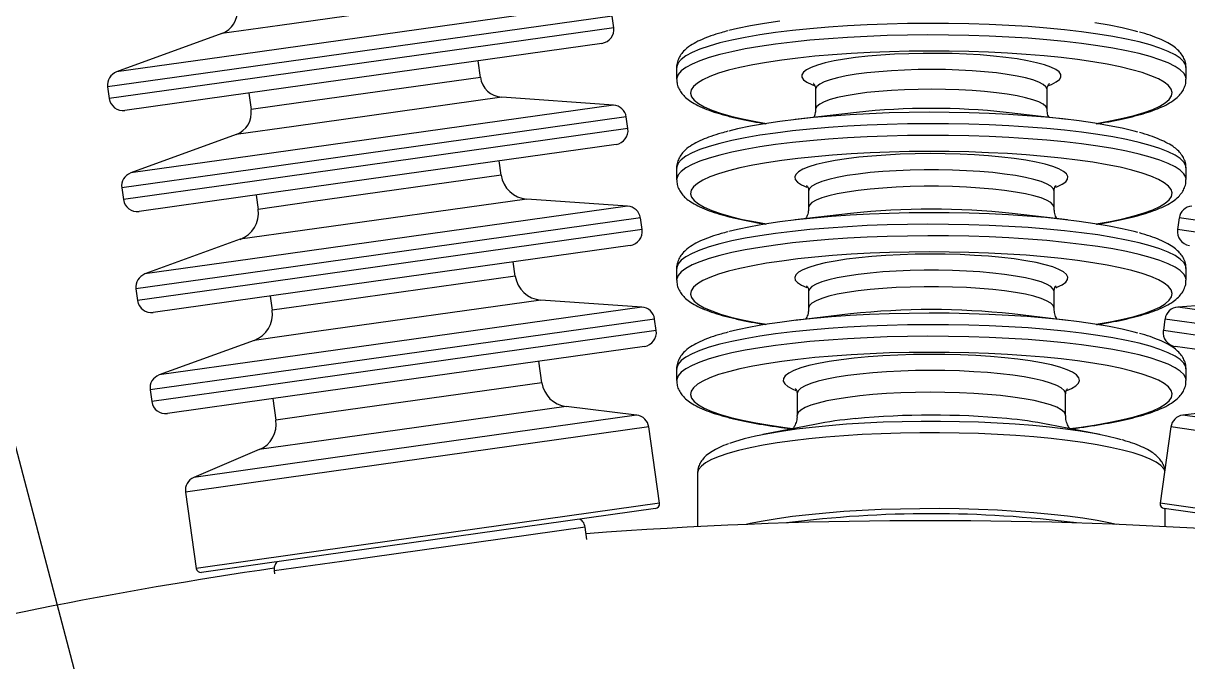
# Model space of a CAD drawing. Header units: millimetres. Extents: x 0 to 6631, y 0 to 4689.
# Drawn here: x 1209.8 to 1460.6, y 3558.3 to 3695.7 of the extents above; entities that cross this region are included whole.
import ezdxf

# ---------------------------------------------------------------- set-up
doc = ezdxf.new("R2010")
doc.units = ezdxf.units.MM
doc.header["$LTSCALE"] = 13
doc.linetypes.add('CENTERX2', pattern=[101.6, 63.5, -12.7, 12.7, -12.7])
for name, color, linetype in [('中心线', 1, 'CENTERX2'), ('几何体', 7, 'Continuous'), ('注释', 2, 'Continuous')]:
    doc.layers.add(name, color=color, linetype=linetype)
doc.styles.get("Standard").update_dxf_attribs({"font": 'gbenor.shx', "bigfont": 'gbcbig.shx'})
doc.dimstyles.new('SLDDIMSTYLE2', dxfattribs={"dimtxt": 0.18, "dimasz": 40.8, "dimexe": 0, "dimexo": 0.0625, "dimgap": 0, "dimtad": 0, "dimtih": 1, "dimtoh": 1, "dimdec": 0, "dimrnd": 1e-09, "dimzin": 0, "dimdsep": 46, "dimtxsty": 'Standard', "dimsah": 1, "dimcen": 0.09, "dimadec": 0, "dimazin": 0, "dimtfac": 40.8, "dimtdec": 0, "dimtofl": 0, "dimtmove": 0, "dimatfit": 3, "dimfxl": 1, "dimfrac": 2, "dimtolj": 1, "dimtzin": 0, "dimarcsym": 0})

msp = doc.modelspace()

# ---------------------------------------------------------------- linework, layer by layer
at = {"layer": '中心线'}
msp.add_line((1405.35, 2595.19), (1405.35, 3561.93), dxfattribs=at)
at = {"layer": '几何体'}
for p, q in [((1333.83, 3699.85), (1252.5, 3688.42)), ((1309.76, 3701.53), (1265, 3695.24)), ((1336.59, 3697.28), (1251.58, 3685.33)), ((1336.94, 3694.77), (1336.59, 3697.28)), ((1336.94, 3694.77), (1251.93, 3682.83)), ((1265, 3695.24), (1252.54, 3693.49)), ((1252.54, 3693.49), (1229.86, 3685.24)), ((1334.39, 3691.39), (1254.02, 3680.1)), ((1252.5, 3688.42), (1229.86, 3685.24)), ((1308.22, 3684.08), (1307.72, 3687.64)), ((1251.58, 3685.33), (1227.92, 3682.01)), ((1350.49, 3686.17), (1350.49, 3683.68)), ((1460.22, 3683.68), (1460.22, 3686.17)), ((1227.92, 3682.01), (1228.28, 3679.5)), ((1251.93, 3682.83), (1228.28, 3679.5)), ((1308.22, 3684.08), (1269.58, 3678.65)), ((1254.02, 3680.1), (1231.66, 3676.95)), ((1258.33, 3680.7), (1258.83, 3677.14)), ((1312.81, 3679.8), (1268.05, 3673.51)), ((1336.89, 3678.12), (1312.81, 3679.8)), ((1380.42, 3681.45), (1380.42, 3677.19)), ((1430.29, 3677.19), (1430.29, 3681.45)), ((1336.89, 3678.12), (1255.55, 3666.69)), ((1269.58, 3678.65), (1258.83, 3677.14)), ((1339.64, 3675.55), (1254.64, 3663.6)), ((1339.99, 3673.04), (1339.64, 3675.55)), ((1389.22, 3676.55), (1376.04, 3675)), ((1434.67, 3675), (1421.49, 3676.55)), ((1339.99, 3673.04), (1254.99, 3661.09)), ((1268.05, 3673.51), (1255.6, 3671.76)), ((1255.6, 3671.76), (1232.92, 3663.5)), ((1337.45, 3669.66), (1257.08, 3658.37)), ((1255.55, 3666.69), (1232.92, 3663.5)), ((1312.69, 3663.04), (1312.26, 3666.12)), ((1350.49, 3664.56), (1350.49, 3662.07)), ((1460.22, 3662.07), (1460.22, 3664.56)), ((1254.64, 3663.6), (1230.98, 3660.28)), ((1312.69, 3663.04), (1271.73, 3657.29)), ((1230.98, 3660.28), (1231.33, 3657.77)), ((1254.99, 3661.09), (1231.33, 3657.77)), ((1378.92, 3659.6), (1378.92, 3656.06)), ((1431.79, 3656.06), (1431.79, 3659.6)), ((1257.08, 3658.37), (1234.71, 3655.22)), ((1259.9, 3658.76), (1260.33, 3655.68)), ((1271.73, 3657.29), (1260.33, 3655.68)), ((1318.2, 3657.9), (1269.9, 3651.12)), ((1339.94, 3656.38), (1318.2, 3657.9)), ((1339.94, 3656.38), (1258.61, 3644.95)), ((1387.94, 3654.78), (1376.04, 3653.39)), ((1434.67, 3653.39), (1422.76, 3654.78)), ((1342.69, 3653.82), (1257.69, 3641.87)), ((1343.05, 3651.31), (1342.69, 3653.82)), ((1458.73, 3653.82), (1458.37, 3651.31)), ((1567.39, 3638.54), (1458.73, 3653.82)), ((1256.45, 3649.23), (1235.97, 3641.77)), ((1269.9, 3651.12), (1256.45, 3649.23)), ((1343.05, 3651.31), (1258.04, 3639.36)), ((1567.04, 3636.04), (1458.37, 3651.31)), ((1340.5, 3647.93), (1260.13, 3636.63)), ((1258.61, 3644.95), (1235.97, 3641.77)), ((1315.74, 3641.31), (1315.31, 3644.39)), ((1257.69, 3641.87), (1234.03, 3638.54)), ((1350.49, 3642.95), (1350.49, 3640.45)), ((1460.22, 3640.45), (1460.22, 3642.95)), ((1258.04, 3639.36), (1234.39, 3636.04)), ((1315.74, 3641.31), (1274.79, 3635.55)), ((1234.03, 3638.54), (1234.39, 3636.04)), ((1262.96, 3637.03), (1263.39, 3633.95)), ((1378.92, 3637.99), (1378.92, 3634.45)), ((1431.79, 3634.45), (1431.79, 3637.99)), ((1260.13, 3636.63), (1237.77, 3633.49)), ((1342.99, 3634.65), (1261.66, 3623.22)), ((1274.79, 3635.55), (1263.39, 3633.95)), ((1321.25, 3636.17), (1272.95, 3629.38)), ((1342.99, 3634.65), (1321.25, 3636.17)), ((1480.17, 3636.17), (1458.43, 3634.65)), ((1562.39, 3620.04), (1458.43, 3634.65)), ((1345.75, 3632.08), (1260.74, 3620.14)), ((1346.1, 3629.58), (1345.75, 3632.08)), ((1387.94, 3633.17), (1376.04, 3631.78)), ((1434.67, 3631.78), (1422.76, 3633.17)), ((1455.67, 3632.08), (1455.32, 3629.58)), ((1564.33, 3616.81), (1455.67, 3632.08)), ((1272.95, 3629.38), (1259.51, 3627.49)), ((1346.1, 3629.58), (1261.1, 3617.63)), ((1563.98, 3614.3), (1455.32, 3629.58)), ((1259.51, 3627.49), (1239.03, 3620.04)), ((1343.55, 3626.2), (1263.19, 3614.9)), ((1560.6, 3611.76), (1457.87, 3626.2)), ((1261.66, 3623.22), (1239.03, 3620.04)), ((1321.48, 3618.38), (1320.83, 3623)), ((1260.74, 3620.14), (1237.09, 3616.81)), ((1350.49, 3621.34), (1350.49, 3618.84)), ((1460.22, 3618.84), (1460.22, 3621.34)), ((1237.09, 3616.81), (1237.44, 3614.3)), ((1261.1, 3617.63), (1237.44, 3614.3)), ((1321.48, 3618.38), (1276.66, 3612.08)), ((1263.19, 3614.9), (1240.82, 3611.76)), ((1263.54, 3614.95), (1264.19, 3610.33)), ((1376.43, 3615.99), (1376.43, 3611.29)), ((1434.28, 3611.29), (1434.28, 3615.99)), ((1276.66, 3612.08), (1264.19, 3610.33)), ((1326.68, 3613.27), (1274.99, 3606)), ((1341.88, 3611.4), (1326.68, 3613.27)), ((1474.74, 3613.27), (1459.54, 3611.4)), ((1341.88, 3611.4), (1267.27, 3600.92)), ((1380.23, 3609.41), (1369.09, 3607.2)), ((1441.62, 3607.2), (1430.48, 3609.41)), ((1554.92, 3598), (1459.54, 3611.4)), ((1344.48, 3608.85), (1266.43, 3597.88)), ((1346.79, 3592.44), (1344.48, 3608.85)), ((1456.94, 3608.85), (1454.63, 3592.44)), ((1556.71, 3594.83), (1456.94, 3608.85)), ((1274.99, 3606), (1260.6, 3603.98)), ((1260.6, 3603.98), (1246.5, 3598)), ((1267.27, 3600.92), (1246.5, 3598)), ((1266.43, 3597.88), (1244.71, 3594.83)), ((1354.98, 3598.85), (1354.98, 3587.4)), ((1244.71, 3594.83), (1247.02, 3578.42)), ((1346.79, 3592.44), (1268.74, 3581.47)), ((1554.41, 3578.42), (1454.63, 3592.44)), ((1345.94, 3591.32), (1269.43, 3580.56)), ((1553.28, 3577.57), (1455.48, 3591.32)), ((1455.73, 3587.4), (1455.73, 3591.28)), ((1330.8, 3587.29), (1278.39, 3579.93)), ((1331.17, 3584.63), (1330.8, 3587.29)), ((1268.74, 3581.47), (1247.02, 3578.42)), ((1269.43, 3580.56), (1248.14, 3577.57)), ((1278.39, 3579.93), (1263.8, 3577.88)), ((1263.8, 3577.88), (1263.9, 3577.22))]:
    msp.add_line(p, q, dxfattribs=at)
at = {"layer": '几何体', "flags": 128}
for points in [[(1460.22, 3686.17), (1460.14, 3686.68), (1459.73, 3687.45), (1458.96, 3688.2), (1457.84, 3688.95), (1456.39, 3689.67), (1454.6, 3690.37), (1452.5, 3691.05), (1450.08, 3691.69), (1447.38, 3692.3), (1444.41, 3692.86), (1441.18, 3693.39), (1437.72, 3693.87), (1434.05, 3694.29), (1430.2, 3694.67), (1426.18, 3694.99), (1422.03, 3695.25), (1417.77, 3695.45), (1413.43, 3695.6), (1409.03, 3695.68), (1404.62, 3695.7), (1400.21, 3695.66), (1395.83, 3695.55), (1391.51, 3695.39), (1387.28, 3695.17), (1383.17, 3694.89), (1379.21, 3694.55), (1375.41, 3694.16), (1371.81, 3693.71), (1368.42, 3693.22), (1365.28, 3692.68), (1362.39, 3692.1), (1359.79, 3691.48), (1357.48, 3690.82), (1355.48, 3690.14), (1353.8, 3689.43), (1352.46, 3688.7), (1351.46, 3687.95), (1350.81, 3687.19), (1350.51, 3686.43), (1350.49, 3686.17)], [(1372.73, 3696.2), (1369.45, 3695.7), (1366.41, 3695.17), (1363.63, 3694.59), (1361.75, 3694.13)], [(1449.84, 3693.89), (1449.04, 3694.11), (1446.48, 3694.72), (1443.65, 3695.29), (1440.55, 3695.82)], [(1460.22, 3683.69), (1460.14, 3684.19), (1459.73, 3684.95), (1458.96, 3685.71), (1457.84, 3686.45), (1456.39, 3687.18), (1454.6, 3687.88), (1452.5, 3688.55), (1450.08, 3689.2), (1447.38, 3689.8), (1444.41, 3690.37), (1441.18, 3690.89), (1437.72, 3691.37), (1434.05, 3691.8), (1430.2, 3692.17), (1426.18, 3692.49), (1422.03, 3692.76), (1417.77, 3692.96), (1413.43, 3693.1), (1409.03, 3693.18), (1404.62, 3693.21), (1400.21, 3693.16), (1395.83, 3693.06), (1391.51, 3692.9), (1387.28, 3692.67), (1383.17, 3692.39), (1379.21, 3692.05), (1375.41, 3691.66), (1371.81, 3691.22), (1368.42, 3690.72), (1365.28, 3690.19), (1362.39, 3689.6), (1359.79, 3688.99), (1357.48, 3688.33), (1355.48, 3687.65), (1353.8, 3686.94), (1352.46, 3686.21), (1351.46, 3685.46), (1350.81, 3684.7), (1350.51, 3683.93), (1350.49, 3683.67)], [(1440.83, 3674.16), (1440.84, 3674.16), (1443.84, 3674.69), (1446.58, 3675.27), (1449.04, 3675.87), (1451.2, 3676.52), (1453.05, 3677.19), (1454.57, 3677.89), (1455.75, 3678.6), (1456.6, 3679.33), (1457.09, 3680.07), (1457.22, 3680.81), (1457.01, 3681.56), (1456.44, 3682.3), (1455.52, 3683.02), (1454.26, 3683.73), (1452.66, 3684.43), (1450.75, 3685.09), (1448.52, 3685.73), (1445.99, 3686.33), (1443.19, 3686.89), (1440.13, 3687.41), (1436.84, 3687.89), (1433.33, 3688.32), (1429.62, 3688.69), (1425.75, 3689.01), (1421.75, 3689.28), (1417.63, 3689.48), (1413.42, 3689.63), (1409.16, 3689.72), (1404.88, 3689.74), (1400.6, 3689.7), (1396.35, 3689.6), (1392.16, 3689.44), (1388.06, 3689.22), (1384.08, 3688.95), (1380.25, 3688.61), (1376.59, 3688.23), (1373.12, 3687.79), (1369.87, 3687.3), (1366.87, 3686.77), (1364.13, 3686.2), (1361.67, 3685.59), (1359.51, 3684.95), (1357.66, 3684.27), (1356.14, 3683.58), (1354.95, 3682.86), (1354.11, 3682.13), (1353.62, 3681.39), (1353.48, 3680.65), (1353.7, 3679.91), (1354.27, 3679.17), (1355.19, 3678.44), (1356.45, 3677.73), (1358.04, 3677.04), (1359.96, 3676.37), (1362.19, 3675.74), (1364.71, 3675.13), (1367.52, 3674.57), (1369.87, 3674.16)], [(1430.62, 3682.32), (1431.23, 3682.56), (1432.24, 3683.08), (1432.92, 3683.61), (1433.25, 3684.15), (1433.23, 3684.69), (1432.86, 3685.24), (1432.15, 3685.76), (1431.09, 3686.28), (1429.72, 3686.77), (1428.03, 3687.22), (1426.06, 3687.65), (1423.84, 3688.03), (1421.37, 3688.37), (1418.71, 3688.65), (1415.88, 3688.89), (1412.92, 3689.06), (1409.86, 3689.18), (1406.75, 3689.24), (1403.61, 3689.23), (1400.5, 3689.17), (1397.45, 3689.04), (1394.5, 3688.86), (1391.69, 3688.62), (1389.05, 3688.33), (1386.61, 3687.99), (1384.41, 3687.6), (1382.47, 3687.17), (1380.82, 3686.71), (1379.48, 3686.22), (1378.47, 3685.71), (1377.79, 3685.18), (1377.46, 3684.63), (1377.48, 3684.09), (1377.85, 3683.55), (1378.56, 3683.02), (1379.62, 3682.51), (1380.1, 3682.32)], [(1430.29, 3681.45), (1430.28, 3681.56), (1430.03, 3682.07), (1429.43, 3682.57), (1428.5, 3683.06), (1427.23, 3683.52), (1425.66, 3683.96), (1423.81, 3684.36), (1421.7, 3684.72), (1419.35, 3685.03), (1416.81, 3685.29), (1414.11, 3685.5), (1411.29, 3685.65), (1408.39, 3685.74), (1405.44, 3685.78), (1402.49, 3685.75), (1399.58, 3685.66), (1396.75, 3685.51), (1394.04, 3685.3), (1391.49, 3685.05), (1389.14, 3684.74), (1387.01, 3684.38), (1385.14, 3683.98), (1383.55, 3683.55), (1382.28, 3683.09), (1381.32, 3682.6), (1380.7, 3682.1), (1380.43, 3681.59), (1380.42, 3681.45)], [(1430.29, 3677.19), (1430.28, 3677.3), (1430.03, 3677.81), (1429.43, 3678.32), (1428.5, 3678.8), (1427.23, 3679.27), (1425.66, 3679.7), (1423.81, 3680.1), (1421.7, 3680.46), (1419.35, 3680.77), (1416.81, 3681.03), (1414.11, 3681.24), (1411.29, 3681.39), (1408.39, 3681.49), (1405.44, 3681.52), (1402.49, 3681.49), (1399.58, 3681.4), (1396.75, 3681.25), (1394.04, 3681.05), (1391.49, 3680.79), (1389.14, 3680.48), (1387.01, 3680.12), (1385.14, 3679.72), (1383.55, 3679.29), (1382.28, 3678.83), (1381.32, 3678.34), (1380.7, 3677.84), (1380.43, 3677.33), (1380.42, 3677.19)], [(1449.84, 3672.28), (1449.04, 3672.5), (1446.48, 3673.11), (1443.65, 3673.68), (1440.55, 3674.21), (1437.22, 3674.69), (1433.66, 3675.12), (1429.91, 3675.5), (1426, 3675.82), (1421.94, 3676.09), (1417.77, 3676.3), (1413.52, 3676.45), (1409.21, 3676.53), (1404.87, 3676.56), (1400.54, 3676.52), (1396.24, 3676.42), (1392, 3676.26), (1387.85, 3676.04), (1383.83, 3675.76), (1379.95, 3675.42), (1376.24, 3675.03), (1372.73, 3674.58), (1369.45, 3674.09), (1366.41, 3673.55), (1363.63, 3672.98), (1361.75, 3672.52)], [(1460.22, 3664.56), (1460.14, 3665.07), (1459.73, 3665.84), (1458.96, 3666.59), (1457.84, 3667.33), (1456.39, 3668.06), (1454.6, 3668.76), (1452.5, 3669.43), (1450.08, 3670.08), (1447.38, 3670.68), (1444.41, 3671.25), (1441.18, 3671.78), (1437.72, 3672.25), (1434.05, 3672.68), (1430.2, 3673.05), (1426.18, 3673.37), (1422.03, 3673.64), (1417.77, 3673.84), (1413.43, 3673.98), (1409.03, 3674.07), (1404.62, 3674.09), (1400.21, 3674.05), (1395.83, 3673.94), (1391.51, 3673.78), (1387.28, 3673.56), (1383.17, 3673.27), (1379.21, 3672.94), (1375.41, 3672.54), (1371.81, 3672.1), (1368.42, 3671.61), (1365.28, 3671.07), (1362.39, 3670.49), (1359.79, 3669.87), (1357.48, 3669.21), (1355.48, 3668.53), (1353.8, 3667.82), (1352.46, 3667.09), (1351.46, 3666.34), (1350.81, 3665.58), (1350.51, 3664.82), (1350.49, 3664.56)], [(1460.22, 3662.07), (1460.14, 3662.58), (1459.73, 3663.34), (1458.96, 3664.1), (1457.84, 3664.84), (1456.39, 3665.56), (1454.6, 3666.27), (1452.5, 3666.94), (1450.08, 3667.58), (1447.38, 3668.19), (1444.41, 3668.76), (1441.18, 3669.28), (1437.72, 3669.76), (1434.05, 3670.19), (1430.2, 3670.56), (1426.18, 3670.88), (1422.03, 3671.14), (1417.77, 3671.35), (1413.43, 3671.49), (1409.03, 3671.57), (1404.62, 3671.59), (1400.21, 3671.55), (1395.83, 3671.45), (1391.51, 3671.29), (1387.28, 3671.06), (1383.17, 3670.78), (1379.21, 3670.44), (1375.41, 3670.05), (1371.81, 3669.61), (1368.42, 3669.11), (1365.28, 3668.57), (1362.39, 3667.99), (1359.79, 3667.37), (1357.48, 3666.72), (1355.48, 3666.03), (1353.8, 3665.33), (1352.46, 3664.59), (1351.46, 3663.85), (1350.81, 3663.09), (1350.51, 3662.32), (1350.49, 3662.06)], [(1440.83, 3652.55), (1440.84, 3652.55), (1443.84, 3653.08), (1446.58, 3653.65), (1449.04, 3654.26), (1451.2, 3654.91), (1453.05, 3655.58), (1454.57, 3656.27), (1455.75, 3656.99), (1456.6, 3657.72), (1457.09, 3658.46), (1457.22, 3659.2), (1457.01, 3659.95), (1456.44, 3660.68), (1455.52, 3661.41), (1454.26, 3662.12), (1452.66, 3662.81), (1450.75, 3663.48), (1448.52, 3664.12), (1445.99, 3664.72), (1443.19, 3665.28), (1440.13, 3665.8), (1436.84, 3666.28), (1433.33, 3666.71), (1429.62, 3667.08), (1425.75, 3667.4), (1421.75, 3667.67), (1417.63, 3667.87), (1413.42, 3668.02), (1409.16, 3668.1), (1404.88, 3668.13), (1400.6, 3668.09), (1396.35, 3667.99), (1392.16, 3667.83), (1388.06, 3667.61), (1384.08, 3667.33), (1380.25, 3667), (1376.59, 3666.61), (1373.12, 3666.18), (1369.87, 3665.69), (1366.87, 3665.16), (1364.13, 3664.59), (1361.67, 3663.98), (1359.51, 3663.33), (1357.66, 3662.66), (1356.14, 3661.97), (1354.95, 3661.25), (1354.11, 3660.52), (1353.62, 3659.78), (1353.48, 3659.04), (1353.7, 3658.29), (1354.27, 3657.56), (1355.19, 3656.83), (1356.45, 3656.12), (1358.04, 3655.43), (1359.96, 3654.76), (1362.19, 3654.12), (1364.71, 3653.52), (1367.52, 3652.96), (1369.87, 3652.55)], [(1432.13, 3660.43), (1432.41, 3660.54), (1433.52, 3661.07), (1434.29, 3661.61), (1434.7, 3662.17), (1434.76, 3662.73), (1434.46, 3663.3), (1433.81, 3663.85), (1432.82, 3664.38), (1431.49, 3664.9), (1429.84, 3665.38), (1427.9, 3665.83), (1425.68, 3666.24), (1423.21, 3666.61), (1420.53, 3666.92), (1417.67, 3667.19), (1414.65, 3667.4), (1411.53, 3667.54), (1408.32, 3667.63), (1405.08, 3667.66), (1401.85, 3667.62), (1398.66, 3667.52), (1395.54, 3667.36), (1392.55, 3667.15), (1389.71, 3666.88), (1387.07, 3666.55), (1384.64, 3666.18), (1382.47, 3665.76), (1380.57, 3665.3), (1378.98, 3664.81), (1377.7, 3664.29), (1376.76, 3663.76), (1376.17, 3663.2), (1375.93, 3662.64), (1376.05, 3662.08), (1376.53, 3661.52), (1377.35, 3660.98), (1378.52, 3660.45), (1378.61, 3660.41)], [(1431.79, 3659.6), (1431.79, 3659.6), (1431.61, 3660.13), (1431.08, 3660.66), (1430.19, 3661.17), (1428.98, 3661.66), (1427.44, 3662.12), (1425.6, 3662.55), (1423.49, 3662.94), (1421.14, 3663.28), (1418.57, 3663.58), (1415.82, 3663.81), (1412.94, 3664), (1409.94, 3664.12), (1406.89, 3664.18), (1403.82, 3664.18), (1400.76, 3664.12), (1397.77, 3664), (1394.88, 3663.81), (1392.14, 3663.58), (1389.57, 3663.28), (1387.21, 3662.94), (1385.1, 3662.55), (1383.27, 3662.12), (1381.73, 3661.66), (1380.51, 3661.17), (1379.63, 3660.66), (1379.1, 3660.13), (1378.92, 3659.6), (1378.92, 3659.6)], [(1431.79, 3656.06), (1431.79, 3656.06), (1431.61, 3656.59), (1431.08, 3657.12), (1430.19, 3657.63), (1428.98, 3658.12), (1427.44, 3658.58), (1425.6, 3659.01), (1423.49, 3659.4), (1421.14, 3659.74), (1418.57, 3660.03), (1415.82, 3660.27), (1412.94, 3660.46), (1409.94, 3660.58), (1406.89, 3660.64), (1403.82, 3660.64), (1400.76, 3660.58), (1397.77, 3660.46), (1394.88, 3660.27), (1392.14, 3660.03), (1389.57, 3659.74), (1387.21, 3659.4), (1385.1, 3659.01), (1383.27, 3658.58), (1381.73, 3658.12), (1380.51, 3657.63), (1379.63, 3657.12), (1379.1, 3656.59), (1378.92, 3656.06), (1378.92, 3656.06)], [(1449.84, 3650.67), (1449.04, 3650.89), (1446.48, 3651.5), (1443.65, 3652.07), (1440.55, 3652.59), (1437.22, 3653.07), (1433.66, 3653.51), (1429.91, 3653.89), (1426, 3654.21), (1421.94, 3654.48), (1417.77, 3654.69), (1413.52, 3654.83), (1409.21, 3654.92), (1404.87, 3654.95), (1400.54, 3654.91), (1396.24, 3654.81), (1392, 3654.65), (1387.85, 3654.42), (1383.83, 3654.14), (1379.95, 3653.81), (1376.24, 3653.42), (1372.73, 3652.97), (1369.45, 3652.48), (1366.41, 3651.94), (1363.63, 3651.36), (1361.75, 3650.91)], [(1460.22, 3642.95), (1460.14, 3643.46), (1459.73, 3644.22), (1458.96, 3644.98), (1457.84, 3645.72), (1456.39, 3646.45), (1454.6, 3647.15), (1452.5, 3647.82), (1450.08, 3648.46), (1447.38, 3649.07), (1444.41, 3649.64), (1441.18, 3650.16), (1437.72, 3650.64), (1434.05, 3651.07), (1430.2, 3651.44), (1426.18, 3651.76), (1422.03, 3652.02), (1417.77, 3652.23), (1413.43, 3652.37), (1409.03, 3652.45), (1404.62, 3652.47), (1400.21, 3652.43), (1395.83, 3652.33), (1391.51, 3652.17), (1387.28, 3651.94), (1383.17, 3651.66), (1379.21, 3651.32), (1375.41, 3650.93), (1371.81, 3650.49), (1368.42, 3649.99), (1365.28, 3649.45), (1362.39, 3648.87), (1359.79, 3648.25), (1357.48, 3647.6), (1355.48, 3646.92), (1353.8, 3646.21), (1352.46, 3645.48), (1351.46, 3644.73), (1350.81, 3643.97), (1350.51, 3643.2), (1350.49, 3642.95)], [(1460.22, 3640.46), (1460.14, 3640.97), (1459.73, 3641.73), (1458.96, 3642.49), (1457.84, 3643.23), (1456.39, 3643.95), (1454.6, 3644.65), (1452.5, 3645.33), (1450.08, 3645.97), (1447.38, 3646.58), (1444.41, 3647.15), (1441.18, 3647.67), (1437.72, 3648.15), (1434.05, 3648.57), (1430.2, 3648.95), (1426.18, 3649.27), (1422.03, 3649.53), (1417.77, 3649.73), (1413.43, 3649.88), (1409.03, 3649.96), (1404.62, 3649.98), (1400.21, 3649.94), (1395.83, 3649.84), (1391.51, 3649.67), (1387.28, 3649.45), (1383.17, 3649.17), (1379.21, 3648.83), (1375.41, 3648.44), (1371.81, 3647.99), (1368.42, 3647.5), (1365.28, 3646.96), (1362.39, 3646.38), (1359.79, 3645.76), (1357.48, 3645.11), (1355.48, 3644.42), (1353.8, 3643.71), (1352.46, 3642.98), (1351.46, 3642.23), (1350.81, 3641.48), (1350.51, 3640.71), (1350.49, 3640.44)], [(1440.83, 3630.94), (1440.84, 3630.94), (1443.84, 3631.47), (1446.58, 3632.04), (1449.04, 3632.65), (1451.2, 3633.29), (1453.05, 3633.96), (1454.57, 3634.66), (1455.75, 3635.38), (1456.6, 3636.11), (1457.09, 3636.85), (1457.22, 3637.59), (1457.01, 3638.33), (1456.44, 3639.07), (1455.52, 3639.8), (1454.26, 3640.51), (1452.66, 3641.2), (1450.75, 3641.87), (1448.52, 3642.5), (1445.99, 3643.1), (1443.19, 3643.67), (1440.13, 3644.19), (1436.84, 3644.67), (1433.33, 3645.09), (1429.62, 3645.47), (1425.75, 3645.79), (1421.75, 3646.05), (1417.63, 3646.26), (1413.42, 3646.4), (1409.16, 3646.49), (1404.88, 3646.51), (1400.6, 3646.48), (1396.35, 3646.38), (1392.16, 3646.22), (1388.06, 3646), (1384.08, 3645.72), (1380.25, 3645.39), (1376.59, 3645), (1373.12, 3644.56), (1369.87, 3644.08), (1366.87, 3643.55), (1364.13, 3642.97), (1361.67, 3642.36), (1359.51, 3641.72), (1357.66, 3641.05), (1356.14, 3640.35), (1354.95, 3639.64), (1354.11, 3638.91), (1353.62, 3638.17), (1353.48, 3637.42), (1353.7, 3636.68), (1354.27, 3635.94), (1355.19, 3635.22), (1356.45, 3634.5), (1358.04, 3633.81), (1359.96, 3633.15), (1362.19, 3632.51), (1364.71, 3631.91), (1367.52, 3631.35), (1369.87, 3630.94)], [(1432.13, 3638.81), (1432.41, 3638.92), (1433.52, 3639.45), (1434.29, 3640), (1434.7, 3640.56), (1434.76, 3641.12), (1434.46, 3641.68), (1433.81, 3642.23), (1432.82, 3642.77), (1431.49, 3643.28), (1429.84, 3643.77), (1427.9, 3644.22), (1425.68, 3644.63), (1423.21, 3645), (1420.53, 3645.31), (1417.67, 3645.58), (1414.65, 3645.78), (1411.53, 3645.93), (1408.32, 3646.02), (1405.08, 3646.04), (1401.85, 3646.01), (1398.66, 3645.91), (1395.54, 3645.75), (1392.55, 3645.54), (1389.71, 3645.26), (1387.07, 3644.94), (1384.64, 3644.56), (1382.47, 3644.15), (1380.57, 3643.69), (1378.98, 3643.2), (1377.7, 3642.68), (1376.76, 3642.14), (1376.17, 3641.59), (1375.93, 3641.03), (1376.05, 3640.47), (1376.53, 3639.91), (1377.35, 3639.36), (1378.52, 3638.84), (1378.61, 3638.8)], [(1431.79, 3637.98), (1431.79, 3637.99), (1431.61, 3638.52), (1431.08, 3639.05), (1430.19, 3639.56), (1428.98, 3640.05), (1427.44, 3640.51), (1425.6, 3640.94), (1423.49, 3641.33), (1421.14, 3641.67), (1418.57, 3641.96), (1415.82, 3642.2), (1412.94, 3642.38), (1409.94, 3642.51), (1406.89, 3642.57), (1403.82, 3642.57), (1400.76, 3642.51), (1397.77, 3642.38), (1394.88, 3642.2), (1392.14, 3641.96), (1389.57, 3641.67), (1387.21, 3641.33), (1385.1, 3640.94), (1383.27, 3640.51), (1381.73, 3640.05), (1380.51, 3639.56), (1379.63, 3639.05), (1379.1, 3638.52), (1378.92, 3637.99), (1378.92, 3637.98)], [(1431.79, 3634.44), (1431.79, 3634.45), (1431.61, 3634.98), (1431.08, 3635.5), (1430.19, 3636.02), (1428.98, 3636.51), (1427.44, 3636.97), (1425.6, 3637.4), (1423.49, 3637.78), (1421.14, 3638.13), (1418.57, 3638.42), (1415.82, 3638.66), (1412.94, 3638.84), (1409.94, 3638.97), (1406.89, 3639.03), (1403.82, 3639.03), (1400.76, 3638.97), (1397.77, 3638.84), (1394.88, 3638.66), (1392.14, 3638.42), (1389.57, 3638.13), (1387.21, 3637.78), (1385.1, 3637.4), (1383.27, 3636.97), (1381.73, 3636.51), (1380.51, 3636.02), (1379.63, 3635.5), (1379.1, 3634.98), (1378.92, 3634.45), (1378.92, 3634.44)], [(1449.84, 3629.06), (1449.04, 3629.27), (1446.48, 3629.88), (1443.65, 3630.45), (1440.55, 3630.98), (1437.22, 3631.46), (1433.66, 3631.89), (1429.91, 3632.27), (1426, 3632.6), (1421.94, 3632.87), (1417.77, 3633.07), (1413.52, 3633.22), (1409.21, 3633.31), (1404.87, 3633.33), (1400.54, 3633.3), (1396.24, 3633.19), (1392, 3633.03), (1387.85, 3632.81), (1383.83, 3632.53), (1379.95, 3632.19), (1376.24, 3631.8), (1372.73, 3631.36), (1369.45, 3630.87), (1366.41, 3630.33), (1363.63, 3629.75), (1361.75, 3629.29)], [(1460.22, 3621.34), (1460.14, 3621.85), (1459.73, 3622.61), (1458.96, 3623.37), (1457.84, 3624.11), (1456.39, 3624.83), (1454.6, 3625.53), (1452.5, 3626.21), (1450.08, 3626.85), (1447.38, 3627.46), (1444.41, 3628.03), (1441.18, 3628.55), (1437.72, 3629.03), (1434.05, 3629.46), (1430.2, 3629.83), (1426.18, 3630.15), (1422.03, 3630.41), (1417.77, 3630.62), (1413.43, 3630.76), (1409.03, 3630.84), (1404.62, 3630.86), (1400.21, 3630.82), (1395.83, 3630.72), (1391.51, 3630.55), (1387.28, 3630.33), (1383.17, 3630.05), (1379.21, 3629.71), (1375.41, 3629.32), (1371.81, 3628.87), (1368.42, 3628.38), (1365.28, 3627.84), (1362.39, 3627.26), (1359.79, 3626.64), (1357.48, 3625.99), (1355.48, 3625.3), (1353.8, 3624.59), (1352.46, 3623.86), (1351.46, 3623.12), (1350.81, 3622.36), (1350.51, 3621.59), (1350.49, 3621.34)], [(1460.22, 3618.85), (1460.14, 3619.35), (1459.73, 3620.12), (1458.96, 3620.87), (1457.84, 3621.61), (1456.39, 3622.34), (1454.6, 3623.04), (1452.5, 3623.72), (1450.08, 3624.36), (1447.38, 3624.97), (1444.41, 3625.53), (1441.18, 3626.06), (1437.72, 3626.53), (1434.05, 3626.96), (1430.2, 3627.34), (1426.18, 3627.66), (1422.03, 3627.92), (1417.77, 3628.12), (1413.43, 3628.27), (1409.03, 3628.35), (1404.62, 3628.37), (1400.21, 3628.33), (1395.83, 3628.22), (1391.51, 3628.06), (1387.28, 3627.84), (1383.17, 3627.56), (1379.21, 3627.22), (1375.41, 3626.82), (1371.81, 3626.38), (1368.42, 3625.89), (1365.28, 3625.35), (1362.39, 3624.77), (1359.79, 3624.15), (1357.48, 3623.49), (1355.48, 3622.81), (1353.8, 3622.1), (1352.46, 3621.37), (1351.46, 3620.62), (1350.81, 3619.86), (1350.51, 3619.1), (1350.49, 3618.83)], [(1435.24, 3608.53), (1437.59, 3608.84), (1440.84, 3609.32), (1443.84, 3609.86), (1446.58, 3610.43), (1449.04, 3611.04), (1451.2, 3611.68), (1453.05, 3612.35), (1454.57, 3613.05), (1455.75, 3613.76), (1456.6, 3614.49), (1457.09, 3615.23), (1457.22, 3615.98), (1457.01, 3616.72), (1456.44, 3617.46), (1455.52, 3618.19), (1454.26, 3618.9), (1452.66, 3619.59), (1450.75, 3620.25), (1448.52, 3620.89), (1445.99, 3621.49), (1443.19, 3622.06), (1440.13, 3622.58), (1436.84, 3623.05), (1433.33, 3623.48), (1429.62, 3623.86), (1425.75, 3624.18), (1421.75, 3624.44), (1417.63, 3624.65), (1413.42, 3624.79), (1409.16, 3624.88), (1404.88, 3624.9), (1400.6, 3624.86), (1396.35, 3624.77), (1392.16, 3624.61), (1388.06, 3624.39), (1384.08, 3624.11), (1380.25, 3623.78), (1376.59, 3623.39), (1373.12, 3622.95), (1369.87, 3622.47), (1366.87, 3621.93), (1364.13, 3621.36), (1361.67, 3620.75), (1359.51, 3620.11), (1357.66, 3619.44), (1356.14, 3618.74), (1354.95, 3618.03), (1354.11, 3617.3), (1353.62, 3616.56), (1353.48, 3615.81), (1353.7, 3615.07), (1354.27, 3614.33), (1355.19, 3613.6), (1356.45, 3612.89), (1358.04, 3612.2), (1359.96, 3611.53), (1362.19, 3610.9), (1364.71, 3610.3), (1367.52, 3609.73), (1370.57, 3609.21), (1373.87, 3608.74), (1375.46, 3608.53)], [(1434.57, 3616.7), (1435.54, 3617.13), (1436.47, 3617.7), (1437.05, 3618.28), (1437.27, 3618.87), (1437.13, 3619.46), (1436.63, 3620.04), (1435.78, 3620.61), (1434.58, 3621.16), (1433.05, 3621.69), (1431.2, 3622.19), (1429.06, 3622.64), (1426.66, 3623.06), (1424.01, 3623.43), (1421.15, 3623.75), (1418.11, 3624.01), (1414.93, 3624.22), (1411.64, 3624.37), (1408.28, 3624.45), (1404.88, 3624.48), (1401.49, 3624.44), (1398.15, 3624.33), (1394.88, 3624.17), (1391.74, 3623.95), (1388.74, 3623.67), (1385.94, 3623.33), (1383.36, 3622.95), (1381.02, 3622.52), (1378.96, 3622.05), (1377.21, 3621.55), (1375.76, 3621.01), (1374.66, 3620.45), (1373.9, 3619.88), (1373.5, 3619.29), (1373.46, 3618.7), (1373.78, 3618.12), (1374.46, 3617.54), (1375.49, 3616.98), (1376.14, 3616.7)], [(1434.28, 3615.99), (1434.26, 3616.17), (1433.97, 3616.72), (1433.33, 3617.26), (1432.35, 3617.79), (1431.04, 3618.3), (1429.43, 3618.77), (1427.51, 3619.21), (1425.33, 3619.62), (1422.91, 3619.98), (1420.28, 3620.29), (1417.46, 3620.55), (1414.5, 3620.75), (1411.42, 3620.9), (1408.27, 3620.98), (1405.09, 3621.01), (1401.91, 3620.97), (1398.77, 3620.88), (1395.71, 3620.72), (1392.77, 3620.51), (1389.98, 3620.24), (1387.38, 3619.92), (1384.99, 3619.55), (1382.86, 3619.14), (1380.99, 3618.69), (1379.42, 3618.21), (1378.17, 3617.7), (1377.25, 3617.17), (1376.66, 3616.63), (1376.43, 3616.08), (1376.43, 3615.98)], [(1434.28, 3611.29), (1434.26, 3611.48), (1433.97, 3612.03), (1433.33, 3612.57), (1432.35, 3613.1), (1431.04, 3613.6), (1429.43, 3614.08), (1427.51, 3614.52), (1425.33, 3614.93), (1422.91, 3615.29), (1420.28, 3615.6), (1417.46, 3615.86), (1414.5, 3616.06), (1411.42, 3616.21), (1408.27, 3616.29), (1405.09, 3616.32), (1401.91, 3616.28), (1398.77, 3616.19), (1395.71, 3616.03), (1392.77, 3615.82), (1389.98, 3615.55), (1387.38, 3615.23), (1384.99, 3614.86), (1382.86, 3614.45), (1380.99, 3614), (1379.42, 3613.52), (1378.17, 3613.01), (1377.25, 3612.48), (1376.66, 3611.94), (1376.43, 3611.39), (1376.43, 3611.29)], [(1446.28, 3606.11), (1445.55, 3606.3), (1443.12, 3606.89), (1440.41, 3607.43), (1437.44, 3607.93), (1434.24, 3608.39), (1430.82, 3608.8), (1427.21, 3609.15), (1423.44, 3609.45), (1419.53, 3609.69), (1415.52, 3609.87), (1411.44, 3609.99), (1407.31, 3610.05), (1403.17, 3610.05), (1399.04, 3609.99), (1394.96, 3609.86), (1390.96, 3609.68), (1387.06, 3609.43), (1383.3, 3609.13), (1379.7, 3608.77), (1376.29, 3608.37), (1373.1, 3607.91), (1370.14, 3607.4), (1367.45, 3606.86), (1365.04, 3606.27), (1362.92, 3605.65), (1361.88, 3605.29)], [(1455.62, 3599.44), (1455.42, 3599.83), (1454.77, 3600.55), (1453.78, 3601.26), (1452.45, 3601.96), (1450.78, 3602.63), (1448.8, 3603.28), (1446.52, 3603.89), (1443.94, 3604.47), (1441.1, 3605.01), (1438, 3605.51), (1434.68, 3605.96), (1431.15, 3606.36), (1427.44, 3606.71), (1423.57, 3607.01), (1419.58, 3607.24), (1415.48, 3607.42), (1411.32, 3607.54), (1407.11, 3607.59), (1402.89, 3607.59), (1398.69, 3607.52), (1394.54, 3607.39), (1390.46, 3607.21), (1386.48, 3606.96), (1382.64, 3606.66), (1378.96, 3606.3), (1375.46, 3605.89), (1372.17, 3605.43), (1369.12, 3604.93), (1366.32, 3604.38), (1363.79, 3603.79), (1361.55, 3603.17), (1359.62, 3602.52), (1358.02, 3601.84), (1356.74, 3601.14), (1355.81, 3600.43), (1355.22, 3599.7), (1354.98, 3598.97), (1354.98, 3598.85)], [(1445.22, 3587.88), (1443.94, 3588.16), (1441.1, 3588.7), (1438, 3589.2), (1434.68, 3589.65), (1431.15, 3590.05), (1427.44, 3590.4), (1423.57, 3590.69), (1419.58, 3590.93), (1415.48, 3591.1), (1411.32, 3591.22), (1407.11, 3591.28), (1402.89, 3591.27), (1398.69, 3591.2), (1394.54, 3591.08), (1390.46, 3590.89), (1386.48, 3590.64), (1382.64, 3590.34), (1378.96, 3589.98), (1375.46, 3589.57), (1372.17, 3589.12), (1369.12, 3588.61), (1366.32, 3588.06), (1365.48, 3587.88)]]:
    msp.add_lwpolyline(points, dxfattribs=at)
at = {"layer": '几何体'}
for centre, radius, start, end in [((1250.84, 3698.18), 4.99, 290, 8), ((1333.97, 3694.36), 2.99, 278, 8), ((1230.89, 3682.43), 2.99, 110, 188), ((1313.16, 3684.78), 4.99, 188, 266), ((1231.24, 3679.92), 2.99, 188, 278), ((1253.89, 3676.45), 4.99, 290, 8), ((1336.68, 3675.13), 2.99, 8, 86), ((1405.35, 3527.7), 149.71, 83.8141, 96.1859), ((1337.03, 3672.62), 2.99, 278, 8), ((1233.94, 3660.69), 2.99, 110, 188), ((1318.62, 3663.88), 5.99, 188, 266), ((1234.29, 3658.19), 2.99, 188, 278), ((1254.41, 3654.85), 5.99, 290, 8), ((1339.73, 3653.4), 2.99, 8, 86), ((1405.35, 3493.96), 161.76, 83.8218, 96.1782), ((1461.69, 3653.4), 2.99, 94, 172), ((1340.08, 3650.89), 2.99, 278, 8), ((1461.34, 3650.89), 2.99, 172, 262), ((1237, 3638.96), 2.99, 110, 188), ((1321.67, 3642.14), 5.99, 188, 266), ((1237.35, 3636.45), 2.99, 188, 278), ((1342.79, 3631.67), 2.99, 8, 86), ((1458.64, 3631.67), 2.99, 94, 172), ((1257.46, 3633.12), 5.99, 290, 8), ((1405.35, 3472.35), 161.76, 83.8218, 96.1782), ((1343.14, 3629.16), 2.99, 278, 8), ((1458.28, 3629.16), 2.99, 172, 262), ((1240.05, 3617.23), 2.99, 110, 188), ((1327.41, 3619.21), 5.99, 188, 263), ((1240.4, 3614.72), 2.99, 188, 278), ((1258.26, 3609.49), 5.99, 293, 8), ((1341.52, 3608.43), 2.99, 8, 83), ((1397.1, 3521.51), 89.51, 95.2292, 100.8654), ((1405.36, 3434.12), 177.28, 84.7502, 95.3119), ((1413.47, 3520.64), 90.39, 79.1548, 84.8515), ((1459.9, 3608.43), 2.99, 97, 172), ((1247.67, 3595.24), 2.99, 113, 188), ((1345.8, 3592.3), 0.998, 278, 8), ((1455.62, 3592.3), 0.998, 172, 262), ((1405.35, 3345.01), 245.18, 82.6818, 97.3182), ((1405.35, 2604.54), 984.15, 86.20389, 94.33244), ((1405.35, 2604.54), 984.15, 98.26919, 104.26366), ((1248, 3578.56), 0.998, 188, 278)]:
    msp.add_arc(centre, radius, start, end, dxfattribs=at)
for points, knots in [([(1361.54, 3694.08), (1361.03, 3693.95), (1359.71, 3693.61), (1357.84, 3693), (1355.89, 3692.25), (1354.18, 3691.4), (1352.81, 3690.49), (1351.79, 3689.52), (1351.08, 3688.53), (1350.64, 3687.46), (1350.45, 3686.63), (1350.5, 3686.2), (1350.51, 3686.15)], [0, 0, 0, 0, 0.082164, 0.214835, 0.349953, 0.488956, 0.633595, 0.739332, 0.829256, 0.910953, 0.989209, 1, 1, 1, 1]), ([(1460.18, 3686.19), (1460.19, 3686.38), (1460.21, 3686.98), (1459.91, 3687.93), (1459.37, 3688.94), (1458.61, 3689.85), (1457.61, 3690.7), (1456.27, 3691.54), (1454.58, 3692.36), (1452.51, 3693.12), (1451.02, 3693.61), (1450.17, 3693.82), (1450.16, 3693.82)], [0, 0, 0, 0, 0.042415, 0.129141, 0.216831, 0.311906, 0.421729, 0.553369, 0.703748, 0.854253, 0.999591, 1, 1, 1, 1]), ([(1350.51, 3683.65), (1350.53, 3683.3), (1350.57, 3682.55), (1350.99, 3681.5), (1351.62, 3680.54), (1352.46, 3679.66), (1353.59, 3678.82), (1355.07, 3677.98), (1356.92, 3677.18), (1359.07, 3676.44), (1361.45, 3675.76), (1364.04, 3675.15), (1366.78, 3674.59), (1368.76, 3674.26), (1369.72, 3674.1)], [0, 0, 0, 0, 0.052069, 0.111, 0.172279, 0.240503, 0.320916, 0.41682, 0.521189, 0.622373, 0.72042, 0.816485, 0.911312, 1, 1, 1, 1]), ([(1379.94, 3682.75), (1379.93, 3682.75), (1379.9, 3682.77), (1380.03, 3682.67), (1380.25, 3682.31), (1380.44, 3681.79), (1380.4, 3681.49), (1380.39, 3681.44)], [0, 0, 0, 0, 0.031028, 0.325028, 0.615469, 0.936966, 1, 1, 1, 1]), ([(1430.32, 3681.44), (1430.31, 3681.53), (1430.28, 3681.86), (1430.49, 3682.38), (1430.73, 3682.72), (1430.76, 3682.74), (1430.78, 3682.75)], [0, 0, 0, 0, 0.112156, 0.417032, 0.724019, 1, 1, 1, 1]), ([(1440.95, 3674.1), (1441.2, 3674.14), (1442.5, 3674.34), (1444.64, 3674.74), (1447.36, 3675.3), (1449.84, 3675.92), (1452.09, 3676.58), (1454.11, 3677.31), (1455.91, 3678.12), (1457.38, 3678.98), (1458.52, 3679.91), (1459.35, 3680.87), (1459.9, 3681.9), (1460.21, 3682.87), (1460.19, 3683.48), (1460.18, 3683.7)], [0, 0, 0, 0, 0.022191, 0.115269, 0.208804, 0.302993, 0.398152, 0.494797, 0.593794, 0.696428, 0.780604, 0.849613, 0.910658, 0.967813, 1, 1, 1, 1]), ([(1380.4, 3677.19), (1380.38, 3676.84), (1380.35, 3676.19), (1380.12, 3675.7), (1380.01, 3675.47)], [0, 0, 0, 0, 0.540651, 1, 1, 1, 1]), ([(1430.7, 3675.47), (1430.65, 3675.55), (1430.47, 3675.9), (1430.28, 3676.54), (1430.32, 3677.05), (1430.33, 3677.18)], [0, 0, 0, 0, 0.194723, 0.789335, 1, 1, 1, 1]), ([(1361.54, 3672.47), (1361.03, 3672.34), (1359.71, 3671.99), (1357.84, 3671.39), (1355.89, 3670.64), (1354.18, 3669.79), (1352.81, 3668.88), (1351.79, 3667.91), (1351.08, 3666.92), (1350.64, 3665.85), (1350.45, 3665.01), (1350.5, 3664.59), (1350.51, 3664.53)], [0, 0, 0, 0, 0.082164, 0.214835, 0.349953, 0.488956, 0.633595, 0.739332, 0.829256, 0.910953, 0.989209, 1, 1, 1, 1]), ([(1460.18, 3664.58), (1460.19, 3664.77), (1460.21, 3665.37), (1459.91, 3666.32), (1459.37, 3667.33), (1458.61, 3668.23), (1457.61, 3669.09), (1456.27, 3669.93), (1454.58, 3670.74), (1452.51, 3671.51), (1451.02, 3671.99), (1450.17, 3672.21), (1450.16, 3672.21)], [0, 0, 0, 0, 0.042415, 0.129141, 0.216831, 0.311906, 0.421729, 0.553369, 0.703748, 0.854253, 0.999591, 1, 1, 1, 1]), ([(1350.51, 3662.04), (1350.53, 3661.69), (1350.57, 3660.94), (1350.99, 3659.89), (1351.62, 3658.93), (1352.46, 3658.05), (1353.59, 3657.21), (1355.07, 3656.37), (1356.92, 3655.57), (1359.07, 3654.83), (1361.45, 3654.15), (1364.04, 3653.54), (1366.78, 3652.98), (1368.76, 3652.65), (1369.72, 3652.49)], [0, 0, 0, 0, 0.052069, 0.111, 0.172279, 0.240503, 0.320916, 0.41682, 0.521189, 0.622373, 0.72042, 0.816485, 0.911312, 1, 1, 1, 1]), ([(1440.95, 3652.49), (1441.2, 3652.53), (1442.5, 3652.72), (1444.64, 3653.12), (1447.36, 3653.69), (1449.84, 3654.31), (1452.09, 3654.97), (1454.11, 3655.7), (1455.91, 3656.5), (1457.38, 3657.37), (1458.52, 3658.3), (1459.35, 3659.26), (1459.9, 3660.29), (1460.21, 3661.26), (1460.19, 3661.87), (1460.18, 3662.08)], [0, 0, 0, 0, 0.022191, 0.115269, 0.208804, 0.302993, 0.398152, 0.494797, 0.593794, 0.696428, 0.780604, 0.849613, 0.910658, 0.967813, 1, 1, 1, 1]), ([(1378.48, 3660.84), (1378.48, 3660.84), (1378.48, 3660.85), (1378.67, 3660.62), (1378.9, 3660.14), (1378.89, 3659.75), (1378.89, 3659.61)], [0, 0, 0, 0, 0.185825, 0.48618, 0.817073, 1, 1, 1, 1]), ([(1431.82, 3659.61), (1431.81, 3659.69), (1431.78, 3660), (1431.98, 3660.51), (1432.21, 3660.82), (1432.23, 3660.84), (1432.24, 3660.84)], [0, 0, 0, 0, 0.105029, 0.421066, 0.741015, 1, 1, 1, 1]), ([(1378.89, 3656.07), (1378.88, 3655.78), (1378.88, 3655.08), (1378.6, 3654.21), (1378.36, 3653.8), (1378.27, 3653.65)], [0, 0, 0, 0, 0.322594, 0.760546, 1, 1, 1, 1]), ([(1432.44, 3653.65), (1432.37, 3653.76), (1432.14, 3654.14), (1431.84, 3655), (1431.83, 3655.74), (1431.82, 3656.07)], [0, 0, 0, 0, 0.184071, 0.644007, 1, 1, 1, 1]), ([(1361.54, 3650.85), (1361.03, 3650.72), (1359.71, 3650.38), (1357.84, 3649.77), (1355.89, 3649.02), (1354.18, 3648.18), (1352.81, 3647.27), (1351.79, 3646.29), (1351.08, 3645.31), (1350.64, 3644.24), (1350.45, 3643.4), (1350.5, 3642.97), (1350.51, 3642.92)], [0, 0, 0, 0, 0.082164, 0.214835, 0.349953, 0.488956, 0.633595, 0.739332, 0.829256, 0.910953, 0.989209, 1, 1, 1, 1]), ([(1460.18, 3642.96), (1460.19, 3643.16), (1460.21, 3643.75), (1459.91, 3644.71), (1459.37, 3645.72), (1458.61, 3646.62), (1457.61, 3647.47), (1456.27, 3648.31), (1454.58, 3649.13), (1452.51, 3649.9), (1451.02, 3650.38), (1450.17, 3650.6), (1450.16, 3650.6)], [0, 0, 0, 0, 0.0424151, 0.1291412, 0.2168312, 0.3119061, 0.4217293, 0.5533692, 0.7037479, 0.8542526, 0.9995909, 1, 1, 1, 1]), ([(1350.51, 3640.43), (1350.53, 3640.08), (1350.57, 3639.32), (1350.99, 3638.27), (1351.62, 3637.31), (1352.46, 3636.44), (1353.59, 3635.59), (1355.07, 3634.76), (1356.92, 3633.96), (1359.07, 3633.21), (1361.45, 3632.54), (1364.04, 3631.93), (1366.78, 3631.37), (1368.76, 3631.04), (1369.72, 3630.88)], [0, 0, 0, 0, 0.052069, 0.111, 0.172279, 0.240503, 0.320916, 0.41682, 0.521189, 0.622373, 0.72042, 0.816485, 0.911312, 1, 1, 1, 1]), ([(1378.48, 3639.22), (1378.48, 3639.23), (1378.48, 3639.23), (1378.67, 3639.01), (1378.9, 3638.53), (1378.89, 3638.13), (1378.89, 3637.99)], [0, 0, 0, 0, 0.185825, 0.48618, 0.817073, 1, 1, 1, 1]), ([(1431.82, 3638), (1431.81, 3638.08), (1431.78, 3638.39), (1431.98, 3638.89), (1432.21, 3639.21), (1432.23, 3639.23), (1432.24, 3639.23)], [0, 0, 0, 0, 0.1050289, 0.4210659, 0.7410153, 1, 1, 1, 1]), ([(1440.95, 3630.88), (1441.2, 3630.92), (1442.5, 3631.11), (1444.64, 3631.51), (1447.36, 3632.08), (1449.84, 3632.69), (1452.09, 3633.36), (1454.11, 3634.08), (1455.91, 3634.89), (1457.38, 3635.76), (1458.52, 3636.69), (1459.35, 3637.65), (1459.9, 3638.68), (1460.21, 3639.65), (1460.19, 3640.25), (1460.18, 3640.47)], [0, 0, 0, 0, 0.022191, 0.115269, 0.208804, 0.302993, 0.398152, 0.494797, 0.593794, 0.696428, 0.780604, 0.849613, 0.910658, 0.967813, 1, 1, 1, 1]), ([(1378.89, 3634.46), (1378.88, 3634.16), (1378.88, 3633.47), (1378.6, 3632.6), (1378.36, 3632.19), (1378.27, 3632.04)], [0, 0, 0, 0, 0.322594, 0.760546, 1, 1, 1, 1]), ([(1432.44, 3632.04), (1432.37, 3632.15), (1432.14, 3632.53), (1431.84, 3633.38), (1431.83, 3634.13), (1431.82, 3634.45)], [0, 0, 0, 0, 0.184071, 0.644007, 1, 1, 1, 1]), ([(1361.54, 3629.24), (1361.03, 3629.11), (1359.71, 3628.77), (1357.84, 3628.16), (1355.89, 3627.41), (1354.18, 3626.56), (1352.81, 3625.66), (1351.79, 3624.68), (1351.08, 3623.7), (1350.64, 3622.62), (1350.45, 3621.79), (1350.5, 3621.36), (1350.51, 3621.31)], [0, 0, 0, 0, 0.082164, 0.214835, 0.349953, 0.488956, 0.633595, 0.739332, 0.829256, 0.910953, 0.989209, 1, 1, 1, 1]), ([(1460.18, 3621.35), (1460.19, 3621.55), (1460.21, 3622.14), (1459.91, 3623.1), (1459.37, 3624.11), (1458.61, 3625.01), (1457.61, 3625.86), (1456.27, 3626.7), (1454.58, 3627.52), (1452.51, 3628.28), (1451.02, 3628.77), (1450.17, 3628.99), (1450.16, 3628.99)], [0, 0, 0, 0, 0.042415, 0.129141, 0.216831, 0.311906, 0.421729, 0.553369, 0.703748, 0.854253, 0.999591, 1, 1, 1, 1]), ([(1350.51, 3618.82), (1350.53, 3618.46), (1350.57, 3617.71), (1350.99, 3616.66), (1351.62, 3615.7), (1352.46, 3614.83), (1353.59, 3613.98), (1355.07, 3613.15), (1356.92, 3612.34), (1359.07, 3611.6), (1361.45, 3610.93), (1364.04, 3610.31), (1366.84, 3609.75), (1369.85, 3609.23), (1372.73, 3608.8), (1374.68, 3608.57), (1375.49, 3608.47)], [0, 0, 0, 0, 0.044678, 0.095245, 0.147826, 0.206366, 0.275365, 0.357656, 0.447211, 0.534033, 0.618163, 0.700592, 0.781959, 0.862638, 0.942854, 1, 1, 1, 1]), ([(1376.02, 3617.15), (1376.03, 3617.14), (1376.07, 3617.12), (1376.3, 3616.75), (1376.46, 3616.25), (1376.42, 3616.01), (1376.42, 3616)], [0, 0, 0, 0, 0.2901983, 0.6380677, 0.9838906, 1, 1, 1, 1]), ([(1434.29, 3615.98), (1434.32, 3616.21), (1434.36, 3616.67), (1434.59, 3617.06), (1434.72, 3617.18), (1434.69, 3617.15), (1434.68, 3617.15)], [0, 0, 0, 0, 0.326003, 0.64083, 0.96227, 1, 1, 1, 1]), ([(1435.22, 3608.46), (1435.24, 3608.46), (1436.41, 3608.59), (1438.6, 3608.9), (1441.74, 3609.37), (1444.65, 3609.9), (1447.36, 3610.47), (1449.84, 3611.08), (1452.09, 3611.75), (1454.11, 3612.47), (1455.91, 3613.28), (1457.38, 3614.15), (1458.52, 3615.07), (1459.35, 3616.03), (1459.9, 3617.06), (1460.21, 3618.03), (1460.19, 3618.64), (1460.18, 3618.86)], [0, 0, 0, 0, 0.001083, 0.080538, 0.160198, 0.240139, 0.320472, 0.401368, 0.483096, 0.566101, 0.651126, 0.739274, 0.81157, 0.870839, 0.923267, 0.972356, 1, 1, 1, 1]), ([(1376.4, 3611.29), (1376.41, 3611.2), (1376.45, 3610.7), (1376.23, 3609.83), (1375.86, 3608.95), (1375.6, 3608.61), (1375.5, 3608.47)], [0, 0, 0, 0, 0.080806, 0.43327, 0.76359, 1, 1, 1, 1]), ([(1435.21, 3608.47), (1435.11, 3608.6), (1434.86, 3608.94), (1434.47, 3609.84), (1434.25, 3610.73), (1434.3, 3611.21), (1434.31, 3611.29)], [0, 0, 0, 0, 0.223223, 0.575811, 0.935101, 1, 1, 1, 1]), ([(1361.65, 3605.23), (1361.62, 3605.22), (1360.89, 3604.99), (1359.69, 3604.46), (1358.13, 3603.65), (1356.94, 3602.78), (1356.04, 3601.87), (1355.42, 3600.89), (1355.03, 3599.88), (1355.02, 3599.19), (1355.01, 3598.88)], [0, 0, 0, 0, 0.007677, 0.194216, 0.387453, 0.556548, 0.69111, 0.807887, 0.915697, 1, 1, 1, 1]), ([(1447.52, 3605.73), (1447.18, 3605.85), (1446.84, 3605.96), (1446.43, 3606.07), (1446.42, 3606.07)], [0, 0, 0, 0, 0.983657, 1, 1, 1, 1]), ([(1455.64, 3599.57), (1455.6, 3599.81), (1455.5, 3600.43), (1455.04, 3601.32), (1454.36, 3602.21), (1453.45, 3603.04), (1452.24, 3603.85), (1450.65, 3604.63), (1449.06, 3605.27), (1447.9, 3605.62), (1447.52, 3605.73)], [0, 0, 0, 0, 0.063557, 0.165948, 0.274913, 0.39915, 0.548554, 0.72578, 0.90953, 1, 1, 1, 1]), ([(1330.8, 3587.29), (1330.68, 3587.72), (1330.47, 3588.43), (1329.88, 3588.86), (1329.64, 3589.03)], [0, 0, 0, 0, 0.599826, 1, 1, 1, 1]), ([(1264.44, 3579.86), (1264.32, 3579.72), (1264.09, 3579.44), (1263.79, 3578.77), (1263.8, 3578.23), (1263.8, 3577.88)], [0, 0, 0, 0, 0.249504, 0.517209, 1, 1, 1, 1])]:
    msp.add_open_spline(points, degree=3, knots=knots, dxfattribs=at)

# ---------------------------------------------------------------- leaders
at = {"layer": '注释'}
msp.add_leader([(1261.19, 3403.09), (1106.62, 3990.01)], dimstyle='SLDDIMSTYLE2', dxfattribs=at)

doc.saveas('drawing.dxf')
